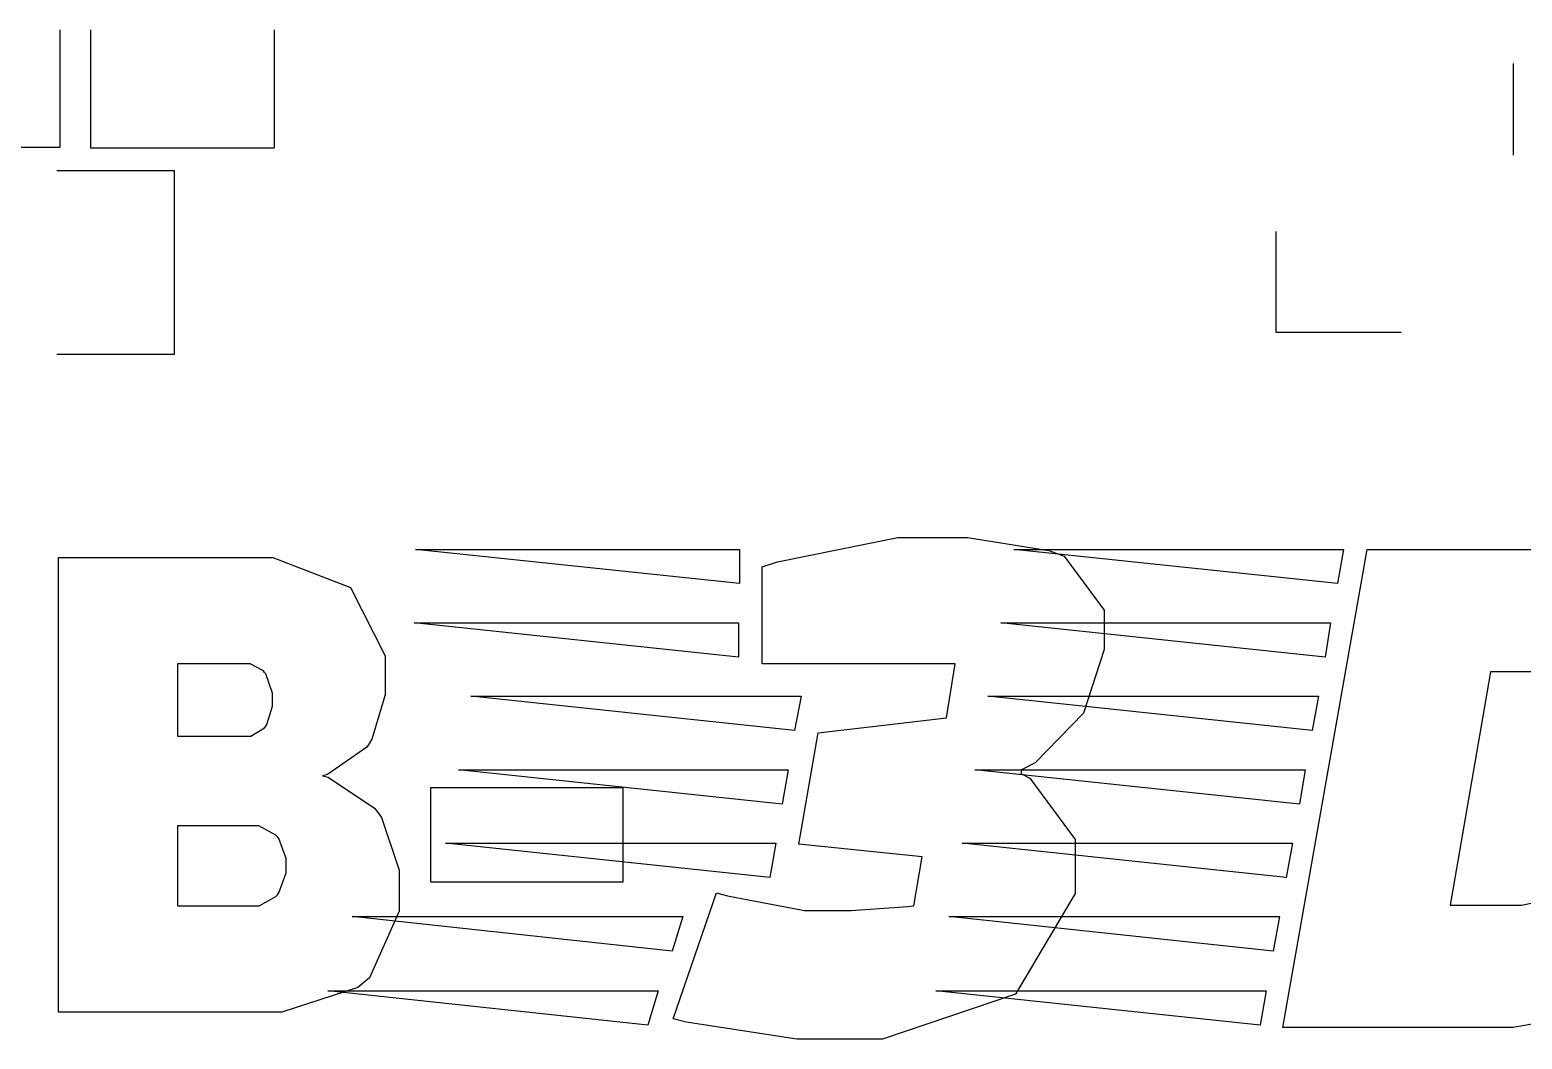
# Model space of a CAD drawing. Extents: x 0 to 132, y 0 to 98.
# Drawn here: x 42.65 to 52.4, y 49.95 to 56.55 of the extents above; entities that cross this region are included whole.
import ezdxf

# ---------------------------------------------------------------- set-up
doc = ezdxf.new("R2010")
doc.units = 0
doc.layers.get('0').update_dxf_attribs({"linetype": 'CONTINUOUS'})

msp = doc.modelspace()

# ---------------------------------------------------------------- linework, layer by layer
at = {"color": 0}
for p, q in [((42.8459, 56.5478), (42.8459, 55.7788)), ((43.0459, 56.5478), (43.0459, 55.7773)), ((44.2461, 56.5478), (44.2461, 55.7773)), ((52.3462, 55.728), (52.3462, 56.3287)), ((42.8459, 55.7788), (41.6472, 55.7788)), ((43.0459, 55.7773), (44.2461, 55.7773)), ((42.8255, 55.6288), (43.5956, 55.6288)), ((43.5956, 54.4283), (43.5956, 55.6288)), ((50.7958, 54.5691), (50.7958, 55.2291)), ((51.6117, 54.5691), (50.7958, 54.5691)), ((42.8255, 54.4283), (43.5956, 54.4283)), ((47.5368, 53.0712), (48.3235, 53.2296)), ((48.3235, 53.2296), (48.587, 53.2296)), ((48.587, 53.2296), (48.7786, 53.2296)), ((48.7786, 53.2296), (49.3102, 53.1453)), ((42.8378, 50.129), (42.8378, 53.1001)), ((42.8378, 53.1001), (44.0697, 53.1001)), ((44.0697, 53.1001), (44.2376, 53.1001)), ((44.2376, 53.1001), (44.7449, 52.9029)), ((45.1707, 53.1523), (47.2874, 53.1523)), ((47.2874, 52.929), (45.1707, 53.1523)), ((47.2874, 53.1523), (47.2874, 52.929)), ((47.4363, 53.0394), (47.5368, 53.0712)), ((51.1955, 52.929), (49.0802, 53.1523)), ((49.0802, 53.1523), (51.2367, 53.1523)), ((49.3102, 53.1453), (49.3571, 53.1276)), ((49.3571, 53.1276), (49.4097, 53.1096)), ((49.4097, 53.1096), (49.6715, 52.7554)), ((50.8399, 50.0285), (51.3913, 53.1523)), ((51.2367, 53.1523), (51.1955, 52.929)), ((51.3913, 53.1523), (52.7223, 53.1523)), ((47.4363, 52.4041), (47.4363, 53.0394)), ((44.7449, 52.9029), (44.9711, 52.4563)), ((45.1612, 52.6729), (47.2817, 52.6729)), ((47.2817, 52.4496), (45.1612, 52.6729)), ((47.2817, 52.6729), (47.2817, 52.4496)), ((51.1168, 52.4496), (48.9962, 52.6729)), ((48.9962, 52.6729), (51.15, 52.6729)), ((49.6715, 52.7554), (49.6715, 52.6369)), ((51.15, 52.6729), (51.1168, 52.4496)), ((49.6715, 52.6369), (49.6715, 52.499)), ((49.6715, 52.499), (49.5363, 52.0831)), ((44.0612, 52.4041), (43.615, 52.4041)), ((43.615, 52.4041), (43.615, 51.9314)), ((44.0891, 52.4041), (44.0612, 52.4041)), ((44.1759, 52.3586), (44.0891, 52.4041)), ((44.9711, 52.4563), (44.9711, 52.3074)), ((48.6971, 52.4041), (47.4363, 52.4041)), ((48.6406, 52.0527), (48.6971, 52.4041)), ((44.184, 52.349), (44.1759, 52.3586)), ((44.1925, 52.3406), (44.184, 52.349)), ((44.2352, 52.2139), (44.1925, 52.3406)), ((44.9711, 52.3074), (44.9711, 52.203)), ((52.1974, 52.3529), (51.9328, 50.8289)), ((52.59, 52.3529), (52.1974, 52.3529)), ((44.2352, 52.1684), (44.2352, 52.2139)), ((44.9711, 52.203), (44.8853, 51.9134)), ((47.6472, 51.9698), (45.5316, 52.1931)), ((45.5316, 52.1931), (47.6913, 52.1931)), ((47.6913, 52.1931), (47.6472, 51.9698)), ((51.0314, 51.9698), (48.9119, 52.1931)), ((48.9119, 52.1931), (51.0716, 52.1931)), ((51.0716, 52.1931), (51.0314, 51.9698)), ((44.1978, 52.0086), (44.2352, 52.1286)), ((44.2352, 52.1286), (44.2352, 52.1684)), ((44.1826, 51.9864), (44.1911, 51.9977)), ((44.1911, 51.9977), (44.1978, 52.0086)), ((47.8028, 51.9536), (48.6406, 52.0527)), ((49.5363, 52.0831), (49.2206, 51.7592)), ((43.615, 51.9314), (44.0612, 51.9314)), ((44.0612, 51.9314), (44.093, 51.9314)), ((44.093, 51.9314), (44.1826, 51.9864)), ((44.8853, 51.9134), (44.8691, 51.8859)), ((47.6762, 51.2272), (47.8028, 51.9536)), ((44.8511, 51.8597), (44.5946, 51.6819)), ((44.8691, 51.8859), (44.8511, 51.8597)), ((47.5657, 51.489), (45.4505, 51.7123)), ((45.4505, 51.7123), (47.607, 51.7123)), ((47.607, 51.7123), (47.5657, 51.489)), ((50.9475, 51.489), (48.8266, 51.7123)), ((48.8266, 51.7123), (50.9845, 51.7123)), ((49.1314, 51.7123), (49.1257, 51.6876)), ((49.2206, 51.7592), (49.1314, 51.7123)), ((50.9845, 51.7123), (50.9475, 51.489)), ((44.5946, 51.6819), (44.5615, 51.6724)), ((44.5615, 51.6724), (44.5989, 51.664)), ((44.5989, 51.664), (44.9019, 51.4629)), ((49.1257, 51.6876), (49.185, 51.6587)), ((49.185, 51.6587), (49.4813, 51.2576)), ((45.2713, 50.9792), (45.2713, 51.5966)), ((45.2713, 51.5966), (46.5254, 51.5966)), ((46.5254, 51.5966), (46.5254, 50.9792)), ((44.9019, 51.4629), (44.9255, 51.4311)), ((44.9255, 51.4311), (44.9474, 51.4008)), ((44.1082, 51.3457), (43.615, 51.3457)), ((43.615, 51.3457), (43.615, 50.8247)), ((44.1456, 51.3457), (44.1082, 51.3457)), ((44.257, 51.2865), (44.1456, 51.3457)), ((44.9474, 51.4008), (45.0631, 51.0575)), ((44.268, 51.2741), (44.257, 51.2865)), ((44.2778, 51.2632), (44.268, 51.2741)), ((44.3258, 51.132), (44.2778, 51.2632)), ((47.4871, 51.0095), (45.3665, 51.2329)), ((45.3665, 51.2329), (47.5259, 51.2329)), ((47.5259, 51.2329), (47.4871, 51.0095)), ((48.4808, 51.1433), (47.6762, 51.2272)), ((50.8607, 51.0095), (48.7426, 51.2329)), ((48.7426, 51.2329), (50.902, 51.2329)), ((49.4813, 51.2576), (49.4813, 51.1238)), ((50.902, 51.2329), (50.8607, 51.0095)), ((44.3258, 51.084), (44.3258, 51.132)), ((48.4269, 50.8233), (48.4808, 51.1433)), ((49.4813, 51.1238), (49.4813, 50.9048)), ((44.2778, 50.9076), (44.3258, 51.0399)), ((44.3258, 51.0399), (44.3258, 51.084)), ((45.0631, 51.0575), (45.0631, 50.9432)), ((45.0631, 50.9432), (45.0631, 50.7891)), ((46.5254, 50.9792), (45.2713, 50.9792)), ((43.615, 50.8247), (44.1082, 50.8247)), ((44.1082, 50.8247), (44.1484, 50.8247)), ((44.1484, 50.8247), (44.257, 50.884)), ((44.257, 50.884), (44.268, 50.8953)), ((44.268, 50.8953), (44.2778, 50.9076)), ((46.8545, 50.0849), (47.1371, 50.9076)), ((47.1371, 50.9076), (47.2087, 50.8896)), ((47.2087, 50.8896), (47.7132, 50.7929)), ((48.0176, 50.7929), (48.3884, 50.8194)), ((48.3884, 50.8194), (48.4269, 50.8233)), ((49.4813, 50.9048), (49.0926, 50.2461)), ((51.9328, 50.8289), (52.3268, 50.8289)), ((52.3268, 50.8289), (52.3984, 50.8289)), ((52.3984, 50.8289), (52.5999, 50.8702)), ((44.7573, 50.7531), (46.9166, 50.7531)), ((46.8478, 50.5284), (44.7573, 50.7531)), ((45.0631, 50.7891), (44.8702, 50.3534)), ((46.9166, 50.7531), (46.8478, 50.5284)), ((47.7132, 50.7929), (47.8815, 50.7929)), ((47.8815, 50.7929), (48.0176, 50.7929)), ((50.7767, 50.5284), (48.6558, 50.7531)), ((48.6558, 50.7531), (50.818, 50.7531)), ((50.818, 50.7531), (50.7767, 50.5284)), ((44.8702, 50.3534), (44.8317, 50.322)), ((44.7933, 50.2902), (44.2958, 50.129)), ((44.5975, 50.268), (46.7554, 50.268)), ((46.688, 50.0433), (44.5975, 50.268)), ((44.8317, 50.322), (44.7933, 50.2902)), ((46.7554, 50.268), (46.688, 50.0433)), ((49.0926, 50.2461), (48.2215, 49.9526)), ((50.691, 50.0433), (48.5719, 50.268)), ((48.5719, 50.268), (50.7312, 50.268)), ((50.7312, 50.268), (50.691, 50.0433)), ((44.1304, 50.129), (42.8378, 50.129)), ((44.2958, 50.129), (44.1304, 50.129)), ((46.9388, 50.0627), (46.8545, 50.0849)), ((47.662, 49.9526), (46.9388, 50.0627)), ((52.8655, 50.1191), (52.3448, 50.0285)), ((47.9323, 49.9526), (47.662, 49.9526)), ((48.2215, 49.9526), (47.9323, 49.9526)), ((52.1712, 50.0285), (50.8399, 50.0285)), ((52.3448, 50.0285), (52.1712, 50.0285))]:
    msp.add_line(p, q, dxfattribs=at)

doc.saveas('drawing.dxf')
